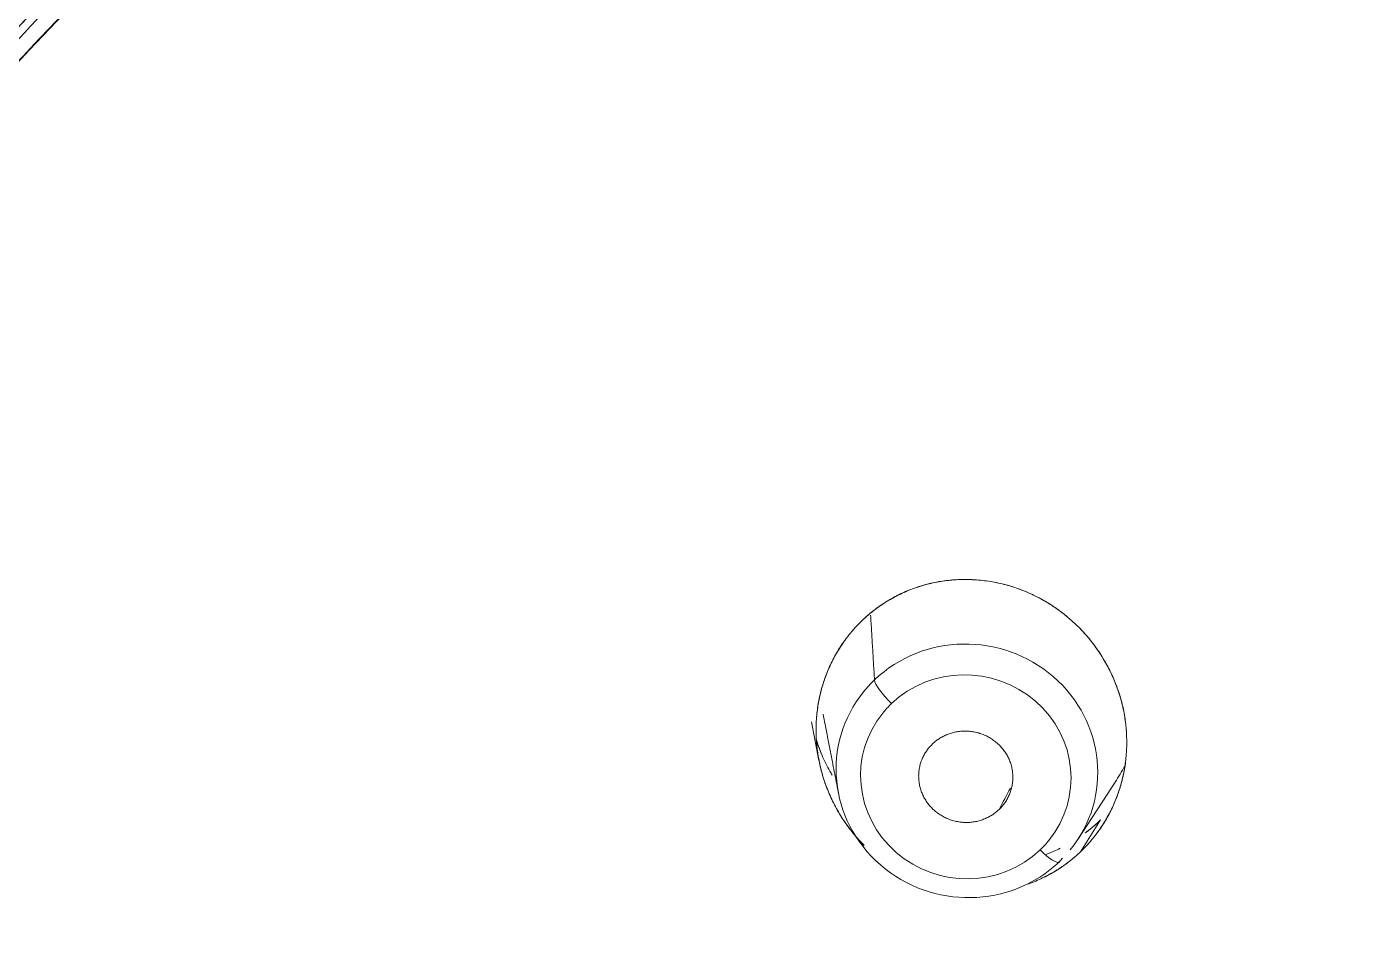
# Model space of a CAD drawing. Extents: x 5217 to 6345, y 0 to 827.
# Drawn here: x 5712.87 to 5728.35, y 524.25 to 534.81 of the extents above; entities that cross this region are included whole.
import ezdxf

# ---------------------------------------------------------------- set-up
doc = ezdxf.new("R2010")
doc.units = 0
doc.header["$LTSCALE"] = 30
doc.header["$MEASUREMENT"] = 0
doc.linetypes.add('HIDDEN2', pattern=[4.7625, 3.175, -1.5875])
doc.layers.add('1', color=7, linetype='CONTINUOUS')
doc.layers.add('2', color=1, linetype='HIDDEN2')

msp = doc.modelspace()

# ---------------------------------------------------------------- linework, layer by layer
at = {"layer": '1', "color": 7, "linetype": 'Continuous', "lineweight": 18}
for p, q in [((5722.015, 526.716), (5722.102, 526.267)), ((5722.015, 526.716), (5722.102, 526.267)), ((5725.119, 525.347), (5725.568, 526.039)), ((5725.149, 525.203), (5725.384, 525.574)), ((5725.149, 525.203), (5725.384, 525.574)), ((5725.384, 525.574), (5725.149, 525.203)), ((5725.384, 525.574), (5725.149, 525.203)), ((5725.398, 525.502), (5725.404, 525.511))]:
    msp.add_line(p, q, dxfattribs=at)
for centre, major_axis, ratio, start_param, end_param in [((5757.244, 496.519), (-59.628, 0), 0.953717, 3.141593, 6.283185), ((5757.244, 496.519), (-59.628, 0), 0.953717, 3.141593, 6.274276), ((5723.826, 526.146), (-1.498, 0.292), 0.966226, 2.66786, 5.682812), ((5723.826, 526.146), (-1.498, 0.292), 0.966226, 5.809453, 8.824405)]:
    msp.add_ellipse(centre, major_axis=major_axis, ratio=ratio, start_param=start_param, end_param=end_param, dxfattribs=at)
at = {"layer": '1', "color": 7, "linetype": 'Continuous', "lineweight": 13}
for centre, major_axis, ratio, start_param, end_param in [((5723.813, 526.077), (-1.205, 0.235), 0.966226, 2.66786, 5.682812), ((5723.826, 526.146), (-1.498, 0.292), 0.966226, 5.682812, 5.809453), ((5722.961, 527.005), (0.207, -0.217), 0.212631, 3.387792, 4.861938), ((5723.813, 526.077), (1.205, -0.235), 0.966226, 2.54122, 2.66786), ((5723.813, 526.077), (1.205, -0.235), 0.966226, 2.66786, 5.682812), ((5723.813, 526.077), (-1.205, 0.235), 0.966226, 2.54122, 2.66786), ((5724.693, 525.301), (-0.207, 0.217), 0.212631, 1.720345, 3.194492)]:
    msp.add_ellipse(centre, major_axis=major_axis, ratio=ratio, start_param=start_param, end_param=end_param, dxfattribs=at)
at = {"layer": '1', "color": 7, "linetype": 'Continuous', "lineweight": 18}
for points, knots in [([(5759.712, 439.668), (5760.292, 439.691), (5761.968, 439.78), (5764.735, 440.04), (5767.995, 440.52), (5771.222, 441.172), (5774.407, 441.992), (5777.54, 442.979), (5780.611, 444.129), (5783.61, 445.439), (5786.529, 446.905), (5789.359, 448.523), (5792.092, 450.287), (5794.718, 452.192), (5797.229, 454.232), (5799.619, 456.402), (5801.88, 458.694), (5804.005, 461.101), (5805.987, 463.617), (5807.821, 466.233), (5809.501, 468.942), (5811.021, 471.735), (5812.378, 474.604), (5813.566, 477.54), (5814.583, 480.534), (5815.426, 483.576), (5816.091, 486.659), (5816.577, 489.772), (5816.882, 492.905), (5817.005, 496.05), (5816.947, 499.196), (5816.706, 502.335), (5816.285, 505.456), (5815.684, 508.55), (5814.904, 511.608), (5813.949, 514.62), (5812.822, 517.578), (5811.525, 520.471), (5810.063, 523.292), (5808.44, 526.031), (5806.66, 528.681), (5804.731, 531.234), (5802.657, 533.681), (5800.444, 536.015), (5798.1, 538.229), (5795.631, 540.316), (5793.045, 542.27), (5790.35, 544.085), (5787.555, 545.755), (5784.667, 547.276), (5781.695, 548.643), (5778.649, 549.85), (5775.538, 550.896), (5772.371, 551.776), (5769.157, 552.489), (5765.908, 553.031), (5762.632, 553.401), (5759.34, 553.598), (5756.041, 553.622), (5752.746, 553.471), (5749.464, 553.148), (5746.207, 552.652), (5742.982, 551.986), (5739.802, 551.151), (5736.674, 550.149), (5733.609, 548.985), (5730.617, 547.661), (5727.705, 546.181), (5724.883, 544.551), (5722.16, 542.774), (5719.544, 540.857), (5717.043, 538.805), (5714.664, 536.624), (5712.415, 534.322), (5710.302, 531.904), (5708.333, 529.379), (5706.512, 526.755), (5704.847, 524.038), (5703.34, 521.238), (5701.998, 518.363), (5700.825, 515.422), (5699.823, 512.423), (5698.996, 509.377), (5698.347, 506.291), (5697.877, 503.176), (5697.588, 500.041), (5697.48, 496.896), (5697.555, 493.75), (5697.811, 490.612), (5698.249, 487.493), (5698.866, 484.402), (5699.661, 481.348), (5700.631, 478.34), (5701.774, 475.388), (5703.085, 472.5), (5704.562, 469.686), (5706.199, 466.954), (5707.991, 464.313), (5709.934, 461.769), (5712.021, 459.332), (5714.245, 457.008), (5716.601, 454.805), (5719.08, 452.73), (5721.676, 450.788), (5724.38, 448.985), (5727.184, 447.328), (5730.08, 445.82), (5733.058, 444.468), (5736.111, 443.274), (5739.227, 442.243), (5742.399, 441.377), (5745.616, 440.68), (5748.868, 440.153), (5751.926, 439.822), (5753.898, 439.702), (5754.776, 439.668)], [0, 0, 0, 0, 0.004702, 0.013606, 0.022511, 0.031416, 0.040321, 0.049226, 0.058131, 0.067035, 0.07594, 0.084844, 0.093748, 0.102652, 0.111556, 0.120459, 0.129362, 0.138265, 0.147168, 0.15607, 0.164972, 0.173874, 0.182775, 0.191676, 0.200577, 0.209478, 0.218378, 0.227279, 0.236179, 0.245079, 0.253978, 0.262878, 0.271778, 0.280678, 0.289578, 0.298478, 0.307379, 0.316279, 0.32518, 0.334081, 0.342982, 0.351884, 0.360785, 0.369687, 0.37859, 0.387493, 0.396396, 0.405299, 0.414202, 0.423106, 0.43201, 0.440914, 0.449818, 0.458723, 0.467628, 0.476532, 0.485437, 0.494342, 0.503247, 0.512152, 0.521057, 0.529962, 0.538867, 0.547772, 0.556677, 0.565582, 0.574486, 0.583391, 0.592295, 0.601199, 0.610103, 0.619007, 0.62791, 0.636813, 0.645716, 0.654619, 0.663521, 0.672423, 0.681325, 0.690226, 0.699127, 0.708028, 0.716929, 0.725829, 0.734729, 0.743629, 0.752529, 0.761429, 0.770329, 0.779229, 0.788129, 0.797029, 0.805929, 0.814829, 0.82373, 0.832631, 0.841532, 0.850433, 0.859334, 0.868236, 0.877138, 0.886041, 0.894944, 0.903847, 0.91275, 0.921653, 0.930557, 0.939461, 0.948365, 0.95727, 0.966174, 0.975079, 0.983983, 0.992888, 1, 1, 1, 1]), ([(5793.07, 451.033), (5793.622, 451.416), (5795.04, 452.443), (5797.228, 454.234), (5799.62, 456.401), (5801.88, 458.694), (5804.005, 461.101), (5805.987, 463.617), (5807.821, 466.233), (5809.501, 468.942), (5811.021, 471.735), (5812.378, 474.604), (5813.566, 477.54), (5814.583, 480.534), (5815.426, 483.576), (5816.091, 486.659), (5816.577, 489.772), (5816.882, 492.905), (5817.005, 496.05), (5816.947, 499.196), (5816.706, 502.335), (5816.285, 505.456), (5815.684, 508.55), (5814.904, 511.608), (5813.949, 514.62), (5812.822, 517.578), (5811.525, 520.471), (5810.063, 523.292), (5808.44, 526.031), (5806.66, 528.681), (5804.731, 531.234), (5802.657, 533.681), (5800.444, 536.015), (5798.1, 538.229), (5795.631, 540.316), (5793.045, 542.27), (5790.35, 544.085), (5787.555, 545.755), (5784.667, 547.276), (5781.695, 548.643), (5778.649, 549.85), (5775.538, 550.896), (5772.371, 551.776), (5769.157, 552.489), (5765.908, 553.031), (5762.632, 553.401), (5759.34, 553.598), (5756.041, 553.622), (5752.746, 553.471), (5749.464, 553.148), (5746.207, 552.652), (5742.982, 551.986), (5739.802, 551.151), (5736.674, 550.149), (5733.609, 548.985), (5730.617, 547.661), (5727.705, 546.181), (5724.883, 544.551), (5722.16, 542.774), (5719.544, 540.857), (5717.043, 538.805), (5714.664, 536.624), (5712.415, 534.322), (5710.302, 531.904), (5708.333, 529.379), (5706.512, 526.755), (5704.847, 524.038), (5703.34, 521.238), (5701.998, 518.363), (5700.825, 515.422), (5699.823, 512.423), (5698.996, 509.377), (5698.347, 506.291), (5697.877, 503.176), (5697.588, 500.041), (5697.48, 496.896), (5697.555, 493.75), (5697.811, 490.612), (5698.249, 487.493), (5698.866, 484.402), (5699.661, 481.348), (5700.631, 478.34), (5701.774, 475.388), (5703.085, 472.5), (5704.562, 469.686), (5706.199, 466.954), (5707.991, 464.313), (5709.934, 461.769), (5712.021, 459.332), (5714.246, 457.009), (5716.6, 454.804), (5719.085, 452.736), (5720.978, 451.284), (5722.066, 450.56), (5722.254, 450.437)], [0, 0, 0, 0, 0.006833, 0.017845, 0.028856, 0.039868, 0.050878, 0.061889, 0.072899, 0.083908, 0.094918, 0.105926, 0.116935, 0.127943, 0.138951, 0.149959, 0.160966, 0.171973, 0.18298, 0.193987, 0.204994, 0.216001, 0.227008, 0.238016, 0.249023, 0.26003, 0.271038, 0.282046, 0.293055, 0.304063, 0.315072, 0.326082, 0.337091, 0.348102, 0.359112, 0.370123, 0.381134, 0.392146, 0.403157, 0.414169, 0.425182, 0.436194, 0.447207, 0.45822, 0.469233, 0.480246, 0.491259, 0.502272, 0.513286, 0.524299, 0.535313, 0.546326, 0.557339, 0.568352, 0.579365, 0.590378, 0.601391, 0.612403, 0.623416, 0.634428, 0.645439, 0.656451, 0.667462, 0.678472, 0.689483, 0.700493, 0.711502, 0.722512, 0.73352, 0.744529, 0.755537, 0.766545, 0.777553, 0.78856, 0.799567, 0.810574, 0.821581, 0.832588, 0.843595, 0.854602, 0.865609, 0.876617, 0.887624, 0.898632, 0.90964, 0.920649, 0.931657, 0.942666, 0.953676, 0.964686, 0.975696, 0.986706, 0.997717, 1, 1, 1, 1]), ([(5722.608, 527.899), (5722.613, 527.904), (5722.623, 527.914), (5722.639, 527.928), (5722.655, 527.942), (5722.671, 527.957), (5722.688, 527.97), (5722.704, 527.984), (5722.721, 527.998), (5722.738, 528.011), (5722.755, 528.024), (5722.772, 528.037), (5722.789, 528.049), (5722.807, 528.062), (5722.825, 528.074), (5722.842, 528.086), (5722.861, 528.098), (5722.897, 528.121), (5722.954, 528.155), (5723.032, 528.196), (5723.112, 528.233), (5723.222, 528.278), (5723.366, 528.323), (5723.545, 528.359), (5723.729, 528.375), (5723.977, 528.372), (5724.284, 528.324), (5724.574, 528.213), (5724.789, 528.092), (5724.941, 527.986), (5725.084, 527.865), (5725.213, 527.732), (5725.328, 527.588), (5725.428, 527.435), (5725.512, 527.275), (5725.58, 527.112), (5725.632, 526.945), (5725.667, 526.776), (5725.686, 526.603), (5725.69, 526.429), (5725.677, 526.255), (5725.648, 526.084), (5725.602, 525.918), (5725.551, 525.785), (5725.502, 525.681), (5725.462, 525.606), (5725.419, 525.532), (5725.38, 525.474), (5725.349, 525.43), (5725.326, 525.4), (5725.302, 525.37), (5725.278, 525.341), (5725.254, 525.312), (5725.229, 525.284), (5725.203, 525.257), (5725.176, 525.23), (5725.158, 525.212), (5725.149, 525.203)], [0, 0, 0, 0, 0.0038, 0.007598, 0.011397, 0.015196, 0.018995, 0.022796, 0.026598, 0.030403, 0.03421, 0.038021, 0.041836, 0.045655, 0.049479, 0.053308, 0.057143, 0.060985, 0.076604, 0.092186, 0.107763, 0.123373, 0.155624, 0.187764, 0.220124, 0.253032, 0.318385, 0.382531, 0.414546, 0.446795, 0.479364, 0.511427, 0.54319, 0.575185, 0.606273, 0.636982, 0.667082, 0.697123, 0.727373, 0.757745, 0.788434, 0.818707, 0.848865, 0.879215, 0.894315, 0.90939, 0.924476, 0.939614, 0.946357, 0.953083, 0.959796, 0.9665, 0.973198, 0.979894, 0.98659, 0.993291, 1, 1, 1, 1]), ([(5722.608, 527.899), (5722.613, 527.904), (5722.623, 527.914), (5722.639, 527.928), (5722.655, 527.942), (5722.671, 527.957), (5722.688, 527.97), (5722.704, 527.984), (5722.721, 527.998), (5722.738, 528.011), (5722.755, 528.024), (5722.772, 528.037), (5722.789, 528.049), (5722.807, 528.062), (5722.825, 528.074), (5722.842, 528.086), (5722.861, 528.098), (5722.897, 528.121), (5722.954, 528.155), (5723.032, 528.196), (5723.112, 528.233), (5723.222, 528.278), (5723.366, 528.323), (5723.545, 528.359), (5723.729, 528.375), (5723.977, 528.372), (5724.284, 528.324), (5724.574, 528.213), (5724.789, 528.092), (5724.941, 527.986), (5725.084, 527.865), (5725.213, 527.732), (5725.328, 527.588), (5725.428, 527.435), (5725.512, 527.275), (5725.58, 527.112), (5725.632, 526.945), (5725.667, 526.776), (5725.686, 526.603), (5725.69, 526.429), (5725.677, 526.255), (5725.648, 526.084), (5725.602, 525.918), (5725.551, 525.785), (5725.502, 525.681), (5725.462, 525.606), (5725.419, 525.532), (5725.38, 525.474), (5725.349, 525.43), (5725.326, 525.4), (5725.302, 525.37), (5725.278, 525.341), (5725.254, 525.312), (5725.229, 525.284), (5725.203, 525.257), (5725.176, 525.23), (5725.158, 525.212), (5725.149, 525.203)], [0, 0, 0, 0, 0.0038, 0.007598, 0.011397, 0.015196, 0.018995, 0.022796, 0.026598, 0.030403, 0.03421, 0.038021, 0.041836, 0.045655, 0.049479, 0.053308, 0.057143, 0.060985, 0.076604, 0.092186, 0.107763, 0.123373, 0.155624, 0.187764, 0.220124, 0.253032, 0.318385, 0.382531, 0.414546, 0.446795, 0.479364, 0.511427, 0.54319, 0.575185, 0.606273, 0.636982, 0.667082, 0.697123, 0.727373, 0.757745, 0.788434, 0.818707, 0.848865, 0.879215, 0.894315, 0.90939, 0.924476, 0.939614, 0.946357, 0.953083, 0.959796, 0.9665, 0.973198, 0.979894, 0.98659, 0.993291, 1, 1, 1, 1]), ([(5725.149, 525.203), (5725.154, 525.208), (5725.164, 525.218), (5725.179, 525.233), (5725.194, 525.247), (5725.208, 525.263), (5725.222, 525.278), (5725.237, 525.293), (5725.251, 525.309), (5725.265, 525.325), (5725.278, 525.341), (5725.292, 525.357), (5725.305, 525.374), (5725.318, 525.39), (5725.331, 525.407), (5725.344, 525.424), (5725.357, 525.441), (5725.381, 525.476), (5725.417, 525.53), (5725.461, 525.604), (5725.502, 525.68), (5725.55, 525.782), (5725.6, 525.913), (5725.646, 526.078), (5725.677, 526.251), (5725.69, 526.421), (5725.687, 526.589), (5725.67, 526.757), (5725.635, 526.932), (5725.584, 527.1), (5725.516, 527.268), (5725.427, 527.439), (5725.333, 527.58), (5725.257, 527.677), (5725.215, 527.726), (5725.179, 527.766), (5725.135, 527.813), (5725.079, 527.867), (5725.019, 527.92), (5724.972, 527.959), (5724.946, 527.979), (5724.929, 527.992), (5724.902, 528.012), (5724.842, 528.055), (5724.746, 528.116), (5724.638, 528.176), (5724.535, 528.223), (5724.422, 528.269), (5724.277, 528.315), (5724.101, 528.353), (5723.975, 528.367), (5723.88, 528.373), (5723.814, 528.375), (5723.72, 528.373), (5723.629, 528.366), (5723.509, 528.351), (5723.363, 528.321), (5723.22, 528.276), (5723.11, 528.232), (5723.03, 528.195), (5722.953, 528.154), (5722.891, 528.118), (5722.845, 528.088), (5722.813, 528.067), (5722.782, 528.044), (5722.751, 528.022), (5722.721, 527.998), (5722.692, 527.974), (5722.663, 527.95), (5722.635, 527.925), (5722.617, 527.908), (5722.608, 527.899)], [0, 0, 0, 0, 0.003693, 0.007392, 0.011098, 0.014808, 0.018525, 0.022248, 0.025977, 0.029711, 0.033452, 0.037199, 0.040952, 0.044711, 0.048476, 0.052247, 0.056024, 0.059807, 0.075055, 0.090294, 0.105528, 0.120758, 0.149848, 0.179737, 0.210774, 0.242196, 0.269447, 0.298393, 0.330356, 0.362922, 0.389482, 0.424703, 0.463081, 0.47733, 0.488452, 0.496937, 0.50529, 0.521692, 0.537645, 0.546919, 0.553099, 0.554789, 0.558238, 0.570493, 0.593289, 0.617364, 0.634984, 0.652232, 0.681356, 0.714525, 0.747, 0.747605, 0.764926, 0.781637, 0.797697, 0.813186, 0.845307, 0.876924, 0.892533, 0.908122, 0.923692, 0.939243, 0.946089, 0.952911, 0.95971, 0.966484, 0.973235, 0.979962, 0.986665, 0.993344, 1, 1, 1, 1]), ([(5725.149, 525.203), (5725.154, 525.208), (5725.164, 525.218), (5725.179, 525.233), (5725.194, 525.247), (5725.208, 525.263), (5725.222, 525.278), (5725.237, 525.293), (5725.251, 525.309), (5725.265, 525.325), (5725.278, 525.341), (5725.292, 525.357), (5725.305, 525.374), (5725.318, 525.39), (5725.331, 525.407), (5725.344, 525.424), (5725.357, 525.441), (5725.381, 525.476), (5725.417, 525.53), (5725.461, 525.604), (5725.502, 525.68), (5725.55, 525.782), (5725.6, 525.913), (5725.646, 526.078), (5725.677, 526.251), (5725.69, 526.421), (5725.687, 526.589), (5725.67, 526.757), (5725.635, 526.932), (5725.584, 527.1), (5725.516, 527.268), (5725.427, 527.439), (5725.333, 527.58), (5725.257, 527.677), (5725.215, 527.726), (5725.179, 527.766), (5725.135, 527.813), (5725.079, 527.867), (5725.019, 527.92), (5724.972, 527.959), (5724.946, 527.979), (5724.929, 527.992), (5724.902, 528.012), (5724.842, 528.055), (5724.746, 528.116), (5724.638, 528.176), (5724.535, 528.223), (5724.422, 528.269), (5724.277, 528.315), (5724.101, 528.353), (5723.975, 528.367), (5723.88, 528.373), (5723.814, 528.375), (5723.72, 528.373), (5723.629, 528.366), (5723.509, 528.351), (5723.363, 528.321), (5723.22, 528.276), (5723.11, 528.232), (5723.03, 528.195), (5722.953, 528.154), (5722.891, 528.118), (5722.845, 528.088), (5722.813, 528.067), (5722.782, 528.044), (5722.751, 528.022), (5722.721, 527.998), (5722.692, 527.974), (5722.663, 527.95), (5722.635, 527.925), (5722.617, 527.908), (5722.608, 527.899)], [0, 0, 0, 0, 0.003693, 0.007392, 0.011098, 0.014808, 0.018525, 0.022248, 0.025977, 0.029711, 0.033452, 0.037199, 0.040952, 0.044711, 0.048476, 0.052247, 0.056024, 0.059807, 0.075055, 0.090294, 0.105528, 0.120758, 0.149848, 0.179737, 0.210774, 0.242196, 0.269447, 0.298393, 0.330356, 0.362922, 0.389482, 0.424703, 0.463081, 0.47733, 0.488452, 0.496937, 0.50529, 0.521692, 0.537645, 0.546919, 0.553099, 0.554789, 0.558238, 0.570493, 0.593289, 0.617364, 0.634984, 0.652232, 0.681356, 0.714525, 0.747, 0.747605, 0.764926, 0.781637, 0.797697, 0.813186, 0.845307, 0.876924, 0.892533, 0.908122, 0.923692, 0.939243, 0.946089, 0.952911, 0.95971, 0.966484, 0.973235, 0.979962, 0.986665, 0.993344, 1, 1, 1, 1]), ([(5722.608, 527.899), (5722.603, 527.894), (5722.593, 527.885), (5722.578, 527.87), (5722.563, 527.855), (5722.549, 527.84), (5722.534, 527.825), (5722.52, 527.809), (5722.506, 527.793), (5722.492, 527.777), (5722.479, 527.761), (5722.465, 527.745), (5722.452, 527.728), (5722.438, 527.712), (5722.425, 527.695), (5722.413, 527.678), (5722.4, 527.66), (5722.375, 527.625), (5722.339, 527.571), (5722.295, 527.497), (5722.254, 527.42), (5722.206, 527.317), (5722.155, 527.184), (5722.109, 527.016), (5722.078, 526.838), (5722.066, 526.655), (5722.071, 526.47), (5722.095, 526.291), (5722.13, 526.14), (5722.167, 526.02), (5722.206, 525.914), (5722.255, 525.803), (5722.313, 525.691), (5722.371, 525.596), (5722.429, 525.512), (5722.504, 525.413), (5722.574, 525.334), (5722.624, 525.284), (5722.63, 525.277)], [0, 0, 0, 0, 0.007237, 0.014487, 0.021751, 0.029027, 0.036316, 0.043619, 0.050934, 0.058263, 0.065604, 0.072959, 0.080327, 0.087708, 0.095103, 0.10251, 0.109931, 0.117365, 0.147325, 0.177305, 0.207305, 0.237326, 0.294978, 0.35471, 0.417159, 0.480782, 0.542297, 0.606772, 0.665449, 0.700144, 0.735582, 0.780532, 0.823394, 0.864173, 0.893469, 0.927387, 0.990742, 1, 1, 1, 1]), ([(5722.608, 527.899), (5722.603, 527.894), (5722.593, 527.885), (5722.578, 527.87), (5722.563, 527.855), (5722.549, 527.84), (5722.534, 527.825), (5722.52, 527.809), (5722.506, 527.793), (5722.492, 527.777), (5722.479, 527.761), (5722.465, 527.745), (5722.452, 527.728), (5722.438, 527.712), (5722.425, 527.695), (5722.413, 527.678), (5722.4, 527.66), (5722.375, 527.625), (5722.339, 527.571), (5722.295, 527.497), (5722.254, 527.42), (5722.206, 527.317), (5722.155, 527.184), (5722.109, 527.016), (5722.078, 526.838), (5722.066, 526.655), (5722.071, 526.47), (5722.095, 526.291), (5722.13, 526.14), (5722.167, 526.02), (5722.206, 525.914), (5722.255, 525.803), (5722.313, 525.691), (5722.371, 525.596), (5722.429, 525.512), (5722.504, 525.413), (5722.574, 525.334), (5722.624, 525.284), (5722.63, 525.277)], [0, 0, 0, 0, 0.007237, 0.014487, 0.021751, 0.029027, 0.036316, 0.043619, 0.050934, 0.058263, 0.065604, 0.072959, 0.080327, 0.087708, 0.095103, 0.10251, 0.109931, 0.117365, 0.147325, 0.177305, 0.207305, 0.237326, 0.294978, 0.35471, 0.417159, 0.480782, 0.542297, 0.606772, 0.665449, 0.700144, 0.735582, 0.780532, 0.823394, 0.864173, 0.893469, 0.927387, 0.990742, 1, 1, 1, 1]), ([(5722.626, 525.282), (5722.621, 525.287), (5722.572, 525.336), (5722.485, 525.434), (5722.375, 525.586), (5722.28, 525.749), (5722.201, 525.922), (5722.139, 526.101), (5722.101, 526.264), (5722.079, 526.407), (5722.069, 526.53), (5722.067, 526.672), (5722.078, 526.833), (5722.107, 527.008), (5722.153, 527.179), (5722.205, 527.315), (5722.254, 527.42), (5722.294, 527.496), (5722.338, 527.57), (5722.377, 527.628), (5722.408, 527.672), (5722.431, 527.702), (5722.455, 527.732), (5722.479, 527.761), (5722.503, 527.79), (5722.528, 527.818), (5722.554, 527.846), (5722.581, 527.873), (5722.599, 527.89), (5722.608, 527.899)], [0, 0, 0, 0, 0.007049, 0.070363, 0.133885, 0.198231, 0.262735, 0.32727, 0.391799, 0.433908, 0.475949, 0.518113, 0.579712, 0.641309, 0.701783, 0.762133, 0.792, 0.821824, 0.851669, 0.881601, 0.894823, 0.908015, 0.921183, 0.934333, 0.94747, 0.9606, 0.973727, 0.986859, 1, 1, 1, 1]), ([(5722.626, 525.282), (5722.621, 525.287), (5722.572, 525.336), (5722.485, 525.434), (5722.375, 525.586), (5722.28, 525.749), (5722.201, 525.922), (5722.139, 526.101), (5722.101, 526.264), (5722.079, 526.407), (5722.069, 526.53), (5722.067, 526.672), (5722.078, 526.833), (5722.107, 527.008), (5722.153, 527.179), (5722.205, 527.315), (5722.254, 527.42), (5722.294, 527.496), (5722.338, 527.57), (5722.377, 527.628), (5722.408, 527.672), (5722.431, 527.702), (5722.455, 527.732), (5722.479, 527.761), (5722.503, 527.79), (5722.528, 527.818), (5722.554, 527.846), (5722.581, 527.873), (5722.599, 527.89), (5722.608, 527.899)], [0, 0, 0, 0, 0.007049, 0.070363, 0.133885, 0.198231, 0.262735, 0.32727, 0.391799, 0.433908, 0.475949, 0.518113, 0.579712, 0.641309, 0.701783, 0.762133, 0.792, 0.821824, 0.851669, 0.881601, 0.894823, 0.908015, 0.921183, 0.934333, 0.94747, 0.9606, 0.973727, 0.986859, 1, 1, 1, 1]), ([(5722.07, 526.508), (5722.09, 526.446), (5722.137, 526.321), (5722.204, 526.185), (5722.247, 526.11), (5722.256, 526.095)], [0, 0, 0, 0, 0.429869, 0.88169, 1, 1, 1, 1]), ([(5722.07, 526.508), (5722.09, 526.446), (5722.137, 526.321), (5722.204, 526.185), (5722.247, 526.11), (5722.256, 526.095)], [0, 0, 0, 0, 0.429869, 0.88169, 1, 1, 1, 1]), ([(5722.141, 526.322), (5722.141, 526.323), (5722.125, 526.359), (5722.1, 526.422), (5722.079, 526.484), (5722.071, 526.51)], [0, 0, 0, 0, 0.021024, 0.58527, 1, 1, 1, 1]), ([(5722.141, 526.322), (5722.141, 526.323), (5722.125, 526.359), (5722.1, 526.422), (5722.079, 526.484), (5722.071, 526.51)], [0, 0, 0, 0, 0.021014, 0.584979, 1, 1, 1, 1]), ([(5725.204, 525.423), (5725.211, 525.428), (5725.229, 525.441), (5725.258, 525.464), (5725.29, 525.49), (5725.322, 525.517), (5725.353, 525.545), (5725.374, 525.564), (5725.384, 525.574)], [0, 0, 0, 0, 0.107939, 0.286334, 0.464644, 0.642962, 0.821383, 1, 1, 1, 1]), ([(5725.204, 525.423), (5725.211, 525.428), (5725.229, 525.441), (5725.258, 525.464), (5725.29, 525.49), (5725.322, 525.517), (5725.353, 525.545), (5725.374, 525.564), (5725.384, 525.574)], [0, 0, 0, 0, 0.107939, 0.286334, 0.464644, 0.642962, 0.821383, 1, 1, 1, 1]), ([(5725.384, 525.574), (5725.378, 525.569), (5725.368, 525.559), (5725.352, 525.544), (5725.336, 525.529), (5725.319, 525.515), (5725.303, 525.501), (5725.286, 525.487), (5725.269, 525.473), (5725.252, 525.459), (5725.235, 525.446), (5725.219, 525.433), (5725.209, 525.426), (5725.205, 525.423)], [0, 0, 0, 0, 0.092547, 0.185231, 0.278051, 0.371009, 0.464104, 0.557338, 0.650711, 0.744224, 0.837877, 0.931671, 1, 1, 1, 1]), ([(5725.384, 525.574), (5725.378, 525.569), (5725.368, 525.559), (5725.352, 525.544), (5725.336, 525.529), (5725.319, 525.515), (5725.303, 525.501), (5725.286, 525.487), (5725.269, 525.473), (5725.252, 525.459), (5725.235, 525.446), (5725.219, 525.433), (5725.209, 525.426), (5725.205, 525.423)], [0, 0, 0, 0, 0.092547, 0.185231, 0.278051, 0.371009, 0.464104, 0.557338, 0.650711, 0.744224, 0.837877, 0.931671, 1, 1, 1, 1]), ([(5725.149, 525.203), (5725.144, 525.198), (5725.133, 525.189), (5725.117, 525.174), (5725.101, 525.16), (5725.085, 525.145), (5725.069, 525.131), (5725.052, 525.118), (5725.035, 525.104), (5725.019, 525.091), (5725.002, 525.078), (5724.984, 525.065), (5724.967, 525.052), (5724.949, 525.04), (5724.932, 525.028), (5724.914, 525.016), (5724.896, 525.004), (5724.86, 524.981), (5724.804, 524.947), (5724.727, 524.907), (5724.649, 524.871), (5724.57, 524.839), (5724.516, 524.82), (5724.49, 524.812)], [0, 0, 0, 0, 0.027981, 0.055924, 0.083837, 0.111721, 0.139583, 0.167428, 0.195258, 0.223081, 0.250899, 0.278718, 0.306543, 0.334378, 0.362227, 0.390097, 0.41799, 0.445912, 0.557755, 0.66947, 0.781361, 0.89373, 1, 1, 1, 1]), ([(5724.49, 524.811), (5724.516, 524.82), (5724.57, 524.839), (5724.649, 524.871), (5724.728, 524.908), (5724.805, 524.948), (5724.866, 524.985), (5724.912, 525.014), (5724.944, 525.036), (5724.975, 525.058), (5725.005, 525.081), (5725.035, 525.104), (5725.065, 525.128), (5725.093, 525.153), (5725.122, 525.178), (5725.14, 525.195), (5725.149, 525.203)], [0, 0, 0, 0, 0.106719, 0.219234, 0.331847, 0.44457, 0.557415, 0.607135, 0.656717, 0.706161, 0.755469, 0.804642, 0.85368, 0.902585, 0.951358, 1, 1, 1, 1]), ([(5725.149, 525.203), (5725.144, 525.198), (5725.133, 525.189), (5725.117, 525.174), (5725.101, 525.16), (5725.085, 525.145), (5725.069, 525.131), (5725.052, 525.118), (5725.035, 525.104), (5725.019, 525.091), (5725.002, 525.078), (5724.984, 525.065), (5724.967, 525.052), (5724.949, 525.04), (5724.932, 525.028), (5724.914, 525.016), (5724.896, 525.004), (5724.86, 524.981), (5724.804, 524.947), (5724.727, 524.907), (5724.649, 524.871), (5724.57, 524.839), (5724.516, 524.82), (5724.49, 524.812)], [0, 0, 0, 0, 0.027981, 0.055924, 0.083837, 0.111721, 0.139583, 0.167428, 0.195258, 0.223081, 0.250899, 0.278718, 0.306543, 0.334378, 0.362227, 0.390097, 0.41799, 0.445912, 0.557755, 0.66947, 0.781361, 0.89373, 1, 1, 1, 1]), ([(5724.49, 524.811), (5724.516, 524.82), (5724.57, 524.839), (5724.649, 524.871), (5724.728, 524.908), (5724.805, 524.948), (5724.866, 524.985), (5724.912, 525.014), (5724.944, 525.036), (5724.975, 525.058), (5725.005, 525.081), (5725.035, 525.104), (5725.065, 525.128), (5725.093, 525.153), (5725.122, 525.178), (5725.14, 525.195), (5725.149, 525.203)], [0, 0, 0, 0, 0.106719, 0.219234, 0.331847, 0.44457, 0.557415, 0.607135, 0.656717, 0.706161, 0.755469, 0.804642, 0.85368, 0.902585, 0.951358, 1, 1, 1, 1]), ([(5724.912, 525.244), (5724.888, 525.232), (5724.834, 525.207), (5724.78, 525.185), (5724.75, 525.173), (5724.75, 525.173)], [0, 0, 0, 0, 0.459473, 0.999921, 1, 1, 1, 1]), ([(5724.912, 525.244), (5724.888, 525.232), (5724.834, 525.207), (5724.78, 525.185), (5724.75, 525.173), (5724.75, 525.173)], [0, 0, 0, 0, 0.459473, 0.999921, 1, 1, 1, 1])]:
    msp.add_open_spline(points, degree=3, knots=knots, dxfattribs=at)
for points, weights, knots in [([(5816.872, 496.519), (5816.872, 553.388), (5757.244, 553.388), (5697.616, 553.388), (5697.616, 496.519)], [1, 0.707106781187, 1, 0.707106781187, 1], [0, 0, 0, 0.5, 0.5, 1, 1, 1]), ([(5816.872, 496.519), (5816.872, 553.388), (5757.244, 553.388), (5698.144, 553.388), (5697.618, 497.026)], [1, 0.707106781187, 1, 0.708948655878, 0.996339416072], [0, 0, 0, 0.501577, 0.501577, 1, 1, 1]), ([(5723.425, 526.459), (5723.813, 526.829), (5724.201, 526.448), (5724.589, 526.066), (5724.2, 525.695)], [1, 0.707106781187, 1, 0.707106781187, 1], [0, 0, 0, 0.5, 0.5, 1, 1, 1]), ([(5724.2, 525.695), (5723.812, 525.325), (5723.424, 525.706), (5723.036, 526.088), (5723.425, 526.459)], [1, 0.707106781187, 1, 0.707106781187, 1], [0, 0, 0, 0.5, 0.5, 1, 1, 1])]:
    msp.add_rational_spline(points, weights, degree=2, knots=knots, dxfattribs=at)
at = {"layer": '1', "color": 7, "linetype": 'Continuous', "lineweight": 13}
for points, degree in [([(5722.704, 527.959), (5722.749, 527.204)], 1), ([(5724.2, 525.695), (5724.244, 525.778), (5724.288, 525.861), (5724.332, 525.944)], 3)]:
    msp.add_open_spline(points, degree=degree, dxfattribs=at)
at = {"layer": '1', "color": 7, "linetype": 'Continuous', "lineweight": 18}
for points, degree in [([(5722.151, 526.804), (5722.331, 525.877)], 1), ([(5725.674, 526.224), (5725.642, 526.16), (5725.607, 526.098), (5725.567, 526.037)], 3), ([(5724.9, 525.084), (5724.938, 525.128)], 1)]:
    msp.add_open_spline(points, degree=degree, dxfattribs=at)
at = {"layer": '2', "color": 7, "linetype": 'Continuous', "lineweight": 18}
msp.add_ellipse((5757.244, 496.914), major_axis=(-59.996, 0), ratio=0.953717, start_param=4.712389, end_param=6.214512, dxfattribs=at)
msp.add_ellipse((5757.244, 496.914), major_axis=(-59.996, 0), ratio=0.953717, start_param=4.712389, end_param=6.214512, dxfattribs=at)
msp.add_open_spline([(5757.244, 554.617), (5756.109, 554.617), (5754.517, 554.574), (5752.166, 554.419), (5750.158, 554.228), (5747.771, 553.909), (5745.273, 553.475), (5742.673, 552.909), (5740.012, 552.206), (5737.319, 551.363), (5734.615, 550.377), (5731.92, 549.247), (5729.251, 547.974), (5726.621, 546.557), (5724.045, 545), (5721.533, 543.305), (5719.098, 541.476), (5716.75, 539.515), (5714.499, 537.429), (5712.354, 535.221), (5710.322, 532.897), (5708.407, 530.458), (5706.619, 527.907), (5704.965, 525.253), (5703.457, 522.51), (5702.1, 519.685), (5700.901, 516.787), (5699.864, 513.825), (5698.995, 510.808), (5698.291, 507.744), (5697.927, 505.566), (5697.762, 504.417), (5697.746, 504.306)], degree=3, knots=[0, 0, 0, 0, 0.03946, 0.05546, 0.082036, 0.109665, 0.13934, 0.170353, 0.202419, 0.23531, 0.268863, 0.302957, 0.337499, 0.372418, 0.407657, 0.44317, 0.47892, 0.514876, 0.551012, 0.587307, 0.623741, 0.660339, 0.697303, 0.734401, 0.77158, 0.808831, 0.846149, 0.883526, 0.920958, 0.958442, 0.995976, 1, 1, 1, 1], dxfattribs=at)
msp.add_open_spline([(5757.244, 554.617), (5756.109, 554.617), (5754.517, 554.574), (5752.166, 554.419), (5750.158, 554.228), (5747.771, 553.909), (5745.273, 553.475), (5742.673, 552.909), (5740.012, 552.206), (5737.319, 551.363), (5734.615, 550.377), (5731.92, 549.247), (5729.251, 547.974), (5726.621, 546.557), (5724.045, 545), (5721.533, 543.305), (5719.098, 541.476), (5716.75, 539.515), (5714.499, 537.429), (5712.354, 535.221), (5710.322, 532.897), (5708.407, 530.458), (5706.619, 527.907), (5704.965, 525.253), (5703.457, 522.51), (5702.1, 519.685), (5700.901, 516.787), (5699.864, 513.825), (5698.995, 510.808), (5698.291, 507.744), (5697.927, 505.566), (5697.762, 504.417), (5697.746, 504.306)], degree=3, knots=[0, 0, 0, 0, 0.03946, 0.05546, 0.082036, 0.109665, 0.13934, 0.170353, 0.202419, 0.23531, 0.268863, 0.302957, 0.337499, 0.372418, 0.407657, 0.44317, 0.47892, 0.514876, 0.551012, 0.587307, 0.623741, 0.660339, 0.697303, 0.734401, 0.77158, 0.808831, 0.846149, 0.883526, 0.920958, 0.958442, 0.995976, 1, 1, 1, 1], dxfattribs=at)
for points, weights, knots in [([(5816.793, 500.826), (5814.284, 534.77), (5781.748, 548.738), (5780.301, 549.359), (5778.822, 549.906), (5724.612, 569.95), (5702.172, 518.796), (5698.494, 510.411), (5697.736, 501.351)], [0.925008169637, 0.825553196241, 1, 0.999647191397, 1, 0.716378052159, 1, 0.939059780537, 0.904307311186], [0, 0, 0, 0.343999, 0.343999, 0.358407, 0.358407, 0.886526, 0.886526, 1, 1, 1]), ([(5778.822, 549.906), (5724.612, 569.95), (5702.172, 518.796), (5698.98, 511.52), (5697.983, 503.69)], [1, 0.716378052159, 1, 0.946687935418, 0.913417875706], [0, 0, 0, 0.841773, 0.841773, 1, 1, 1])]:
    msp.add_rational_spline(points, weights, degree=2, knots=knots, dxfattribs=at)

doc.saveas('drawing.dxf')
